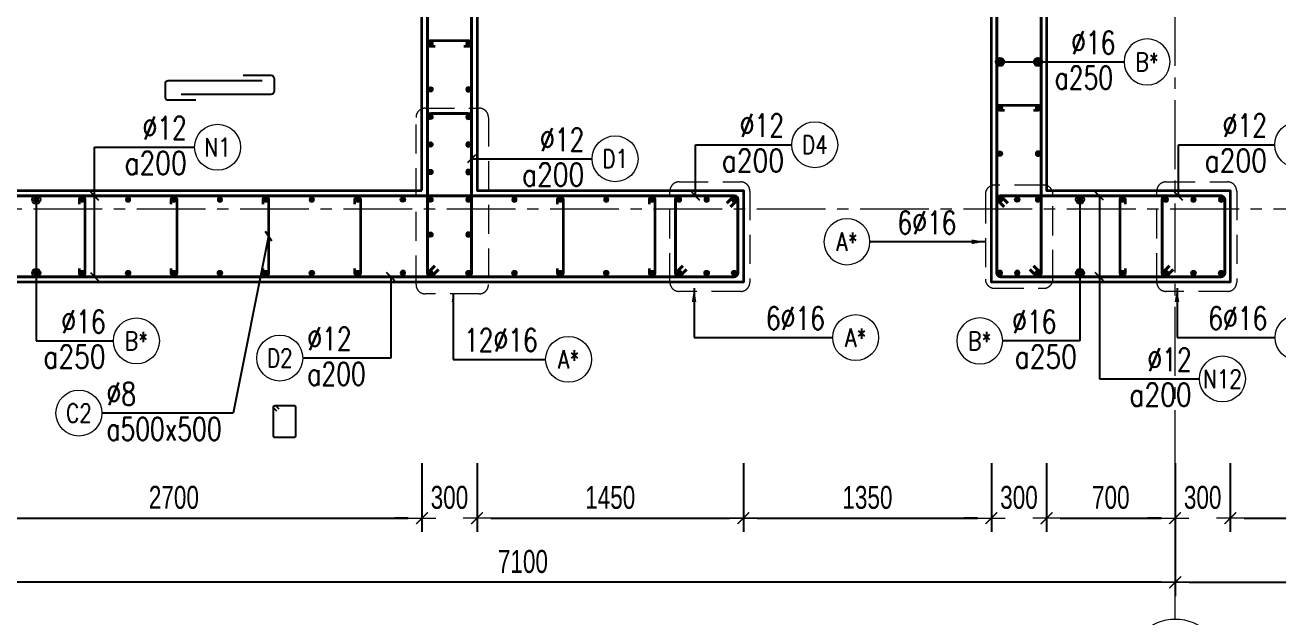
# Model space of a CAD drawing. Header units: millimetres. Extents: x 931337 to 1117500, y 19732 to 157199.
# Drawn here: x 1010142 to 1016962, y 102816 to 106040 of the extents above; entities that cross this region are included whole.
import ezdxf
from ezdxf.enums import TextEntityAlignment as Align

# ---------------------------------------------------------------- set-up
doc = ezdxf.new("R2010")
doc.units = ezdxf.units.MM
doc.header["$MEASUREMENT"] = 0
doc.linetypes.add('HIDDEN2', pattern=[4.7625, 3.175, -1.5875])
doc.linetypes.add('OF_Grid_1$0$CENTER2', pattern=[1.125, 0.75, -0.125, 0.125, -0.125])
doc.layers.get('0').update_dxf_attribs({"lineweight": 20})
doc.layers.get('Defpoints').update_dxf_attribs({"color": 151, "lineweight": 9})
for name, color, linetype, lineweight in [('KC-LEADER', 153, 'Continuous', 18), ('KC-THEP', 6, 'Continuous', 40), ('NDC_S_DIM', 1, 'Continuous', 15), ('NDC_S_HIDDEN', 8, 'HIDDEN2', 13), ('NDC_S_LEADER', 1, 'Continuous', 15), ('NDC_S_REBAR', 4, 'Continuous', 35), ('NDC_S_STIRRUP', 4, 'Continuous', 40), ('NDC_S_VN TEXT', 7, 'Continuous', 20), ('NDC_S_WALL', 6, 'Continuous', 35), ('OF_Grid_1$0$NDC_S_AXIS', 5, 'OF_Grid_1$0$CENTER2', 13), ('OF_Grid_1$0$NDC_S_SYMBOL', 1, 'Continuous', 15), ('OF_Grid_1$0$NDC_S_TEXT SYMBOL', 7, 'Continuous', 20)]:
    doc.layers.add(name, color=color, linetype=linetype, lineweight=lineweight)
doc.layers.add('Ligature', color=1, linetype='Continuous')
doc.styles.add('NDC_DIM', font='', dxfattribs={"width": 0.75})
doc.styles.add('NDC_EN TXT', font='romans.shx', dxfattribs={"width": 0.8})
doc.styles.add('OF_Grid_1$0$NDC_ANNO', font='', dxfattribs={"width": 0.8})
doc.styles.get('NDC_DIM').set_extended_font_data('Dotum')
doc.styles.get('OF_Grid_1$0$NDC_ANNO').set_extended_font_data('Dotum')
doc.dimstyles.new('NDC_dim_30', dxfattribs={"dimscale": 30, "dimtxt": 2.5, "dimasz": 1.5, "dimexe": 1.5, "dimexo": 2.5, "dimgap": 1, "dimtad": 1, "dimdec": 0, "dimzin": 0, "dimdsep": 46, "dimtxsty": 'NDC_DIM', "dimblk": 'DIMMARK', "dimcen": 0.09, "dimdle": 1.2, "dimclrd": 1, "dimclre": 1, "dimclrt": 3, "dimadec": 0, "dimazin": 0, "dimtfac": 1, "dimtdec": 0, "dimtix": 1, "dimtofl": 0, "dimtmove": 0, "dimatfit": 3, "dimfxl": 6, "dimfxlon": 1, "dimtolj": 1, "dimtzin": 0, "dimarcsym": 0})
doc.dimstyles.new('NDC_dim_50', dxfattribs={"dimscale": 50, "dimtxt": 2.5, "dimasz": 1.5, "dimexe": 1.5, "dimexo": 2.5, "dimgap": 1, "dimtad": 1, "dimdec": 0, "dimzin": 0, "dimdsep": 46, "dimtxsty": 'NDC_DIM', "dimblk": 'DIMMARK', "dimcen": 0.09, "dimdle": 1.2, "dimclrd": 1, "dimclre": 1, "dimclrt": 3, "dimadec": 0, "dimazin": 0, "dimtfac": 1, "dimtdec": 0, "dimtix": 1, "dimtofl": 0, "dimtmove": 0, "dimatfit": 3, "dimfxl": 6, "dimfxlon": 1, "dimtolj": 1, "dimtzin": 0, "dimarcsym": 0})

# ---------------------------------------------------------------- blocks, each defined once
blk = doc.blocks.new('THEP')
at = {"layer": 'KC-LEADER', "color": 6}
blk.add_circle((0, 0), 14, dxfattribs=at)
at = {"layer": 'KC-THEP'}
for p, q in [((-14, 0), (14, 0)), ((9.9, 9.9), (-9.9, -9.9)), ((-9.9, 9.9), (9.9, -9.9)), ((0, 14), (0, -14))]:
    blk.add_line(p, q, dxfattribs=at)
blk = doc.blocks.new('*U9')
blk.add_circle((2.5, 0), 2.5)
at = {"layer": 'NDC_S_VN TEXT', "color": 3, "style": 'NDC_EN TXT', "width": 0.75}
blk.add_attdef('DK2', text='', height=2.5, dxfattribs=at).set_placement((-0.85, 0.85), align=Align.RIGHT)
at = {"layer": 'NDC_S_VN TEXT', "color": 7, "style": 'NDC_EN TXT', "width": 0.8}
blk.add_attdef('SH3', text='', height=2, dxfattribs=at).set_placement((2.5, 0), align=Align.MIDDLE)
blk = doc.blocks.new('DIMMARK')
at = {"layer": 'NDC_S_DIM', "color": 1}
blk.add_line((-1.5, 0), (1, 0), dxfattribs=at)
at = {"layer": 'NDC_S_DIM', "color": 2, "const_width": 0.1}
blk.add_lwpolyline([(-0.424, -0.424), (0.424, 0.424)], dxfattribs=at)
blk = doc.blocks.new('*U11')
blk.add_circle((-2.5, 0), 2.5)
at = {"layer": 'NDC_S_VN TEXT', "color": 3, "style": 'NDC_EN TXT', "width": 0.75}
for tag, p in [('DK1', (0.5, 0.85)), ('KC1', (0.5, -2.97))]:
    blk.add_attdef(tag, p, '', height=2.5, dxfattribs=at)
at = {"layer": 'NDC_S_VN TEXT', "color": 7, "style": 'NDC_EN TXT', "width": 0.8}
blk.add_attdef('SH2', text='', height=2, dxfattribs=at).set_placement((-2.5, 0), align=Align.MIDDLE)
blk = doc.blocks.new('*D935')
at = {"layer": 'Defpoints', "color": 0, "transparency": 16777216}
for p in [(1009301.9, 104639.1), (1016401.7, 103817.5), (1009301.9, 103004.7)]:
    blk.add_point(p, dxfattribs=at)
at = {"layer": 'NDC_S_DIM', "color": 1, "lineweight": -2, "transparency": 16777216}
for p, q in [((1009301.9, 103304.7), (1009301.9, 102929.7)), ((1016401.7, 103304.7), (1016401.7, 102929.7)), ((1016326.7, 103004.7), (1009376.9, 103004.7))]:
    blk.add_line(p, q, dxfattribs=at)
at = {"layer": 'NDC_S_DIM', "color": 1, "lineweight": -2, "transparency": 16777216, "xscale": 75, "yscale": 75, "zscale": 75, "rotation": 180}
blk.add_blockref('DIMMARK', (1009301.9, 103004.7), dxfattribs=at)
at = {"layer": 'NDC_S_DIM', "color": 1, "lineweight": -2, "transparency": 16777216, "xscale": 75, "yscale": 75, "zscale": 75}
blk.add_blockref('DIMMARK', (1016401.7, 103004.7), dxfattribs=at)
at = {"layer": 'NDC_S_DIM', "color": 3, "transparency": 16777216, "insert": (1012851.8, 103117.3), "char_height": 125, "attachment_point": 5, "style": 'NDC_DIM'}
blk.add_mtext('\\A1;7100', dxfattribs=at)
blk = doc.blocks.new('*U10')
blk.add_circle((2.5, 0), 2.5)
at = {"layer": 'NDC_S_VN TEXT', "color": 3, "style": 'NDC_EN TXT'}
for tag, width, p in [('DK2', 0.75, (-0.85, 0.85)), ('KC2', 0.8, (-0.85, -2.97))]:
    blk.add_attdef(tag, text='', height=2.5, dxfattribs=dict(at, width=width)).set_placement(p, align=Align.RIGHT)
at = {"layer": 'NDC_S_VN TEXT', "color": 7, "style": 'NDC_EN TXT', "width": 0.8}
blk.add_attdef('SH3', text='', height=2, dxfattribs=at).set_placement((2.5, 0), align=Align.MIDDLE)
blk = doc.blocks.new('*U12')
blk.add_circle((-2.5, 0), 2.5)
at = {"layer": 'NDC_S_VN TEXT', "color": 3, "style": 'NDC_EN TXT', "width": 0.75}
for tag, p in [('DK1', (0.5, 0.85)), ('KC1', (0.5, -2.97))]:
    blk.add_attdef(tag, p, '', height=2.5, dxfattribs=at)
at = {"layer": 'NDC_S_VN TEXT', "color": 7, "style": 'NDC_EN TXT', "width": 0.8}
blk.add_attdef('SH2', text='', height=2, dxfattribs=at).set_placement((-2.5, 0), align=Align.MIDDLE)
blk = doc.blocks.new('*U87')
at = {"layer": 'OF_Grid_1$0$NDC_S_SYMBOL'}
blk.add_line((0, 5), (0, 9), dxfattribs=at)
blk.add_circle((0, 0), 5, dxfattribs=at)
at = {"layer": 'OF_Grid_1$0$NDC_S_TEXT SYMBOL', "color": 7, "style": 'OF_Grid_1$0$NDC_ANNO', "width": 0.8}
blk.add_attdef('GRID', text='', height=4, dxfattribs=at).set_placement((0, 0), align=Align.MIDDLE)
blk = doc.blocks.new('*D894')
at = {"layer": 'Defpoints', "color": 0, "ltscale": 200, "transparency": 16777216}
for p in [(1012301.9, 105139.1), (1009601.9, 104639.1), (1012301.9, 103353.8)]:
    blk.add_point(p, dxfattribs=at)
at = {"layer": 'NDC_S_DIM', "color": 1, "lineweight": -2, "ltscale": 200, "transparency": 16777216}
for p, q in [((1009601.9, 103653.8), (1009601.9, 103278.8)), ((1012301.9, 103653.8), (1012301.9, 103278.8)), ((1009676.9, 103353.8), (1012226.9, 103353.8))]:
    blk.add_line(p, q, dxfattribs=at)
at = {"layer": 'NDC_S_DIM', "color": 1, "lineweight": -2, "ltscale": 200, "transparency": 16777216, "xscale": 75, "yscale": 75, "zscale": 75, "rotation": 180}
blk.add_blockref('DIMMARK', (1009601.9, 103353.8), dxfattribs=at)
at = {"layer": 'NDC_S_DIM', "color": 1, "lineweight": -2, "ltscale": 200, "transparency": 16777216, "xscale": 75, "yscale": 75, "zscale": 75}
blk.add_blockref('DIMMARK', (1012301.9, 103353.8), dxfattribs=at)
at = {"layer": 'NDC_S_DIM', "color": 3, "ltscale": 200, "transparency": 16777216, "insert": (1010951.9, 103466.4), "char_height": 125, "attachment_point": 5, "style": 'NDC_DIM'}
blk.add_mtext('\\A1;2700', dxfattribs=at)
blk = doc.blocks.new('*D895')
at = {"layer": 'Defpoints', "color": 0, "ltscale": 200, "transparency": 16777216}
for p in [(1012301.9, 105139.1), (1012601.9, 105139.1), (1012601.9, 103353.8)]:
    blk.add_point(p, dxfattribs=at)
at = {"layer": 'NDC_S_DIM', "color": 1, "lineweight": -2, "ltscale": 200, "transparency": 16777216}
for p, q in [((1012301.9, 103653.8), (1012301.9, 103278.8)), ((1012601.9, 103653.8), (1012601.9, 103278.8)), ((1012226.9, 103353.8), (1012151.9, 103353.8)), ((1012676.9, 103353.8), (1012751.9, 103353.8))]:
    blk.add_line(p, q, dxfattribs=at)
at = {"layer": 'NDC_S_DIM', "color": 1, "lineweight": -2, "ltscale": 200, "transparency": 16777216, "xscale": 75, "yscale": 75, "zscale": 75}
blk.add_blockref('DIMMARK', (1012301.9, 103353.8), dxfattribs=at)
at = {"layer": 'NDC_S_DIM', "color": 1, "lineweight": -2, "ltscale": 200, "transparency": 16777216, "xscale": 75, "yscale": 75, "zscale": 75, "rotation": 180}
blk.add_blockref('DIMMARK', (1012601.9, 103353.8), dxfattribs=at)
at = {"layer": 'NDC_S_DIM', "color": 3, "ltscale": 200, "transparency": 16777216, "insert": (1012451.9, 103466.4), "char_height": 125, "attachment_point": 5, "style": 'NDC_DIM'}
blk.add_mtext('\\A1;300', dxfattribs=at)
blk = doc.blocks.new('*D896')
at = {"layer": 'Defpoints', "color": 0, "ltscale": 200, "transparency": 16777216}
for p in [(1012601.9, 105139.1), (1014051.9, 105139.1), (1014051.9, 103353.8)]:
    blk.add_point(p, dxfattribs=at)
at = {"layer": 'NDC_S_DIM', "color": 1, "lineweight": -2, "ltscale": 200, "transparency": 16777216}
for p, q in [((1012601.9, 103653.8), (1012601.9, 103278.8)), ((1014051.9, 103653.8), (1014051.9, 103278.8)), ((1012676.9, 103353.8), (1013976.9, 103353.8))]:
    blk.add_line(p, q, dxfattribs=at)
at = {"layer": 'NDC_S_DIM', "color": 1, "lineweight": -2, "ltscale": 200, "transparency": 16777216, "xscale": 75, "yscale": 75, "zscale": 75, "rotation": 180}
blk.add_blockref('DIMMARK', (1012601.9, 103353.8), dxfattribs=at)
at = {"layer": 'NDC_S_DIM', "color": 1, "lineweight": -2, "ltscale": 200, "transparency": 16777216, "xscale": 75, "yscale": 75, "zscale": 75}
blk.add_blockref('DIMMARK', (1014051.9, 103353.8), dxfattribs=at)
at = {"layer": 'NDC_S_DIM', "color": 3, "ltscale": 200, "transparency": 16777216, "insert": (1013326.9, 103466.4), "char_height": 125, "attachment_point": 5, "style": 'NDC_DIM'}
blk.add_mtext('\\A1;1450', dxfattribs=at)
blk = doc.blocks.new('*D897')
at = {"layer": 'Defpoints', "color": 0, "ltscale": 200, "transparency": 16777216}
for p in [(1014051.9, 105139.1), (1015401.9, 105101.8), (1015401.9, 103353.8)]:
    blk.add_point(p, dxfattribs=at)
at = {"layer": 'NDC_S_DIM', "color": 1, "lineweight": -2, "ltscale": 200, "transparency": 16777216}
for p, q in [((1014051.9, 103653.8), (1014051.9, 103278.8)), ((1015401.9, 103653.8), (1015401.9, 103278.8)), ((1014126.9, 103353.8), (1015326.9, 103353.8))]:
    blk.add_line(p, q, dxfattribs=at)
at = {"layer": 'NDC_S_DIM', "color": 1, "lineweight": -2, "ltscale": 200, "transparency": 16777216, "xscale": 75, "yscale": 75, "zscale": 75, "rotation": 180}
blk.add_blockref('DIMMARK', (1014051.9, 103353.8), dxfattribs=at)
at = {"layer": 'NDC_S_DIM', "color": 1, "lineweight": -2, "ltscale": 200, "transparency": 16777216, "xscale": 75, "yscale": 75, "zscale": 75}
blk.add_blockref('DIMMARK', (1015401.9, 103353.8), dxfattribs=at)
at = {"layer": 'NDC_S_DIM', "color": 3, "ltscale": 200, "transparency": 16777216, "insert": (1014726.9, 103466.4), "char_height": 125, "attachment_point": 5, "style": 'NDC_DIM'}
blk.add_mtext('\\A1;1350', dxfattribs=at)
blk = doc.blocks.new('*D898')
at = {"layer": 'Defpoints', "color": 0, "ltscale": 200, "transparency": 16777216}
for p in [(1015701.9, 105253.7), (1015401.9, 105101.8), (1015701.9, 103353.8)]:
    blk.add_point(p, dxfattribs=at)
at = {"layer": 'NDC_S_DIM', "color": 1, "lineweight": -2, "ltscale": 200, "transparency": 16777216}
for p, q in [((1015401.9, 103653.8), (1015401.9, 103278.8)), ((1015701.9, 103653.8), (1015701.9, 103278.8)), ((1015326.9, 103353.8), (1015251.9, 103353.8)), ((1015776.9, 103353.8), (1015851.9, 103353.8))]:
    blk.add_line(p, q, dxfattribs=at)
at = {"layer": 'NDC_S_DIM', "color": 1, "lineweight": -2, "ltscale": 200, "transparency": 16777216, "xscale": 75, "yscale": 75, "zscale": 75}
blk.add_blockref('DIMMARK', (1015401.9, 103353.8), dxfattribs=at)
at = {"layer": 'NDC_S_DIM', "color": 1, "lineweight": -2, "ltscale": 200, "transparency": 16777216, "xscale": 75, "yscale": 75, "zscale": 75, "rotation": 180}
blk.add_blockref('DIMMARK', (1015701.9, 103353.8), dxfattribs=at)
at = {"layer": 'NDC_S_DIM', "color": 3, "ltscale": 200, "transparency": 16777216, "insert": (1015551.9, 103466.4), "char_height": 125, "attachment_point": 5, "style": 'NDC_DIM'}
blk.add_mtext('\\A1;300', dxfattribs=at)
blk = doc.blocks.new('*D899')
at = {"layer": 'Defpoints', "color": 0, "ltscale": 200, "transparency": 16777216}
for p in [(1015701.9, 105253.7), (1016401.7, 105139.1), (1016401.7, 103353.8)]:
    blk.add_point(p, dxfattribs=at)
at = {"layer": 'NDC_S_DIM', "color": 1, "lineweight": -2, "ltscale": 200, "transparency": 16777216}
for p, q in [((1015701.9, 103653.8), (1015701.9, 103278.8)), ((1016401.7, 103653.8), (1016401.7, 103278.8)), ((1015776.9, 103353.8), (1016326.7, 103353.8))]:
    blk.add_line(p, q, dxfattribs=at)
at = {"layer": 'NDC_S_DIM', "color": 1, "lineweight": -2, "ltscale": 200, "transparency": 16777216, "xscale": 75, "yscale": 75, "zscale": 75, "rotation": 180}
blk.add_blockref('DIMMARK', (1015701.9, 103353.8), dxfattribs=at)
at = {"layer": 'NDC_S_DIM', "color": 1, "lineweight": -2, "ltscale": 200, "transparency": 16777216, "xscale": 75, "yscale": 75, "zscale": 75}
blk.add_blockref('DIMMARK', (1016401.7, 103353.8), dxfattribs=at)
at = {"layer": 'NDC_S_DIM', "color": 3, "ltscale": 200, "transparency": 16777216, "insert": (1016051.8, 103466.4), "char_height": 125, "attachment_point": 5, "style": 'NDC_DIM'}
blk.add_mtext('\\A1;700', dxfattribs=at)
blk = doc.blocks.new('*D900')
at = {"layer": 'Defpoints', "color": 0, "ltscale": 200, "transparency": 16777216}
for p in [(1016401.7, 105139.1), (1016701.9, 105139.1), (1016701.9, 103353.8)]:
    blk.add_point(p, dxfattribs=at)
at = {"layer": 'NDC_S_DIM', "color": 1, "lineweight": -2, "ltscale": 200, "transparency": 16777216}
for p, q in [((1016401.7, 103653.8), (1016401.7, 103278.8)), ((1016701.9, 103653.8), (1016701.9, 103278.8)), ((1016326.7, 103353.8), (1016251.7, 103353.8)), ((1016776.9, 103353.8), (1016851.9, 103353.8))]:
    blk.add_line(p, q, dxfattribs=at)
at = {"layer": 'NDC_S_DIM', "color": 1, "lineweight": -2, "ltscale": 200, "transparency": 16777216, "xscale": 75, "yscale": 75, "zscale": 75}
blk.add_blockref('DIMMARK', (1016401.7, 103353.8), dxfattribs=at)
at = {"layer": 'NDC_S_DIM', "color": 1, "lineweight": -2, "ltscale": 200, "transparency": 16777216, "xscale": 75, "yscale": 75, "zscale": 75, "rotation": 180}
blk.add_blockref('DIMMARK', (1016701.9, 103353.8), dxfattribs=at)
at = {"layer": 'NDC_S_DIM', "color": 3, "ltscale": 200, "transparency": 16777216, "insert": (1016551.8, 103466.4), "char_height": 125, "attachment_point": 5, "style": 'NDC_DIM'}
blk.add_mtext('\\A1;300', dxfattribs=at)
blk = doc.blocks.new('*D901')
at = {"layer": 'Defpoints', "color": 0, "ltscale": 200, "transparency": 16777216}
for p in [(1016701.9, 105139.1), (1017501.9, 105139.1), (1017501.9, 103353.8)]:
    blk.add_point(p, dxfattribs=at)
at = {"layer": 'NDC_S_DIM', "color": 1, "lineweight": -2, "ltscale": 200, "transparency": 16777216}
for p, q in [((1016701.9, 103653.8), (1016701.9, 103278.8)), ((1017501.9, 103653.8), (1017501.9, 103278.8)), ((1016776.9, 103353.8), (1017426.9, 103353.8))]:
    blk.add_line(p, q, dxfattribs=at)
at = {"layer": 'NDC_S_DIM', "color": 1, "lineweight": -2, "ltscale": 200, "transparency": 16777216, "xscale": 75, "yscale": 75, "zscale": 75, "rotation": 180}
blk.add_blockref('DIMMARK', (1016701.9, 103353.8), dxfattribs=at)
at = {"layer": 'NDC_S_DIM', "color": 1, "lineweight": -2, "ltscale": 200, "transparency": 16777216, "xscale": 75, "yscale": 75, "zscale": 75}
blk.add_blockref('DIMMARK', (1017501.9, 103353.8), dxfattribs=at)
at = {"layer": 'NDC_S_DIM', "color": 3, "ltscale": 200, "transparency": 16777216, "insert": (1017101.9, 103466.4), "char_height": 125, "attachment_point": 5, "style": 'NDC_DIM'}
blk.add_mtext('\\A1;800', dxfattribs=at)
blk = doc.blocks.new('*D906')
at = {"layer": 'Defpoints', "color": 0, "ltscale": 200, "transparency": 16777216}
for p in [(1021702.7, 104639.1), (1016402.7, 103817.5), (1021702.7, 103004.7)]:
    blk.add_point(p, dxfattribs=at)
at = {"layer": 'NDC_S_DIM', "color": 1, "lineweight": -2, "ltscale": 200, "transparency": 16777216}
for p, q in [((1016402.7, 103304.7), (1016402.7, 102929.7)), ((1021702.7, 103304.7), (1021702.7, 102929.7)), ((1016477.7, 103004.7), (1021627.7, 103004.7))]:
    blk.add_line(p, q, dxfattribs=at)
at = {"layer": 'NDC_S_DIM', "color": 1, "lineweight": -2, "ltscale": 200, "transparency": 16777216, "xscale": 75, "yscale": 75, "zscale": 75, "rotation": 180}
blk.add_blockref('DIMMARK', (1016402.7, 103004.7), dxfattribs=at)
at = {"layer": 'NDC_S_DIM', "color": 1, "lineweight": -2, "ltscale": 200, "transparency": 16777216, "xscale": 75, "yscale": 75, "zscale": 75}
blk.add_blockref('DIMMARK', (1021702.7, 103004.7), dxfattribs=at)
at = {"layer": 'NDC_S_DIM', "color": 3, "ltscale": 200, "transparency": 16777216, "insert": (1019052.7, 103117.3), "char_height": 125, "attachment_point": 5, "style": 'NDC_DIM'}
blk.add_mtext('\\A1;5300', dxfattribs=at)

msp = doc.modelspace()

# ---------------------------------------------------------------- linework, layer by layer
at = {"layer": 'Ligature', "elevation": 0.03}
for points in [[(1011433.034, 105735.906), (1010921.366, 105735.906, 0.41421356), (1010903.762, 105718.303), (1010903.762, 105649.182, 0.41421356), (1010921.366, 105631.579), (1011071.585, 105631.579)], [(1011329.417, 105765.962), (1011479.637, 105765.962, -0.41421356), (1011497.24, 105748.359), (1011497.24, 105679.237, -0.41421356), (1011479.637, 105661.634), (1010991.47, 105661.634)]]:
    msp.add_lwpolyline(points, format="xyb", dxfattribs=at)
at = {"layer": 'Ligature'}
msp.add_lwpolyline([(1011512.195, 103937.204), (1011496.229, 103953.17, -0.66817864), (1011502.003, 103967.108), (1011606.632, 103967.108, -0.41421356), (1011614.796, 103958.943), (1011614.796, 103801.835, -0.41421356), (1011606.632, 103793.671), (1011502.003, 103793.671, -0.41421356), (1011493.838, 103801.835), (1011493.838, 103958.943, -0.66817864), (1011507.776, 103964.716), (1011523.742, 103948.75)], format="xyb", dxfattribs=at)
at = {"layer": 'NDC_S_HIDDEN', "ltscale": 50}
for points in [[(1012614.223, 104575.657), (1012319.823, 104575.657, -0.41421356), (1012269.823, 104625.657), (1012269.823, 105536.602, -0.41421356), (1012319.823, 105586.602), (1012614.223, 105586.602, -0.41421356), (1012664.223, 105536.602), (1012664.223, 104625.657, -0.41421356)], [(1013701.853, 105185.215), (1014037.078, 105185.215, -0.41421356), (1014087.078, 105135.215), (1014087.078, 104639.057, -0.41421356), (1014037.078, 104589.057), (1013701.853, 104589.057, -0.41421356), (1013651.853, 104639.057), (1013651.853, 105135.215, -0.41421356)], [(1015686.744, 105167.624), (1015418.946, 105167.624, 0.41421356), (1015368.946, 105117.624), (1015368.946, 104655.883, 0.41421356), (1015418.946, 104605.883), (1015686.744, 104605.883, 0.41421356), (1015736.744, 104655.883), (1015736.744, 105117.624, 0.41421356)], [(1016351.853, 105185.215), (1016687.078, 105185.215, -0.41421356), (1016737.078, 105135.215), (1016737.078, 104639.057, -0.41421356), (1016687.078, 104589.057), (1016351.853, 104589.057, -0.41421356), (1016301.853, 104639.057), (1016301.853, 105135.215, -0.41421356)]]:
    msp.add_lwpolyline(points, format="xyb", close=True, dxfattribs=at)
at = {"layer": 'NDC_S_REBAR'}
for points in [[(1012530.365, 105924.057), (1012555.365, 105924.057, 1), (1012555.365, 105954.057), (1012348.341, 105954.057, 1), (1012348.341, 105924.057), (1012373.341, 105924.057)], [(1015473.341, 105574.057), (1015448.341, 105574.057, -1), (1015448.341, 105604.057), (1015655.365, 105604.057, -1), (1015655.365, 105574.057), (1015630.365, 105574.057)], [(1010437.483, 105064.057), (1010437.483, 105089.057, -1), (1010467.483, 105089.057), (1010467.483, 104689.057, -1), (1010437.483, 104689.057), (1010437.483, 104714.057)], [(1010937.483, 105064.057), (1010937.483, 105089.057, -1), (1010967.483, 105089.057), (1010967.483, 104689.057, -1), (1010937.483, 104689.057), (1010937.483, 104714.057)], [(1011437.483, 105064.057), (1011437.483, 105089.057, -1), (1011467.483, 105089.057), (1011467.483, 104689.057, -1), (1011437.483, 104689.057), (1011437.483, 104714.057)], [(1011937.483, 105064.057), (1011937.483, 105089.057, -1), (1011967.483, 105089.057), (1011967.483, 104689.057, -1), (1011937.483, 104689.057), (1011937.483, 104714.057)], [(1013040.365, 105064.057), (1013040.365, 105089.057, -1), (1013070.365, 105089.057), (1013070.365, 104689.057, -1), (1013040.365, 104689.057), (1013040.365, 104714.057)], [(1013540.365, 105064.057), (1013540.365, 105089.057, -1), (1013570.365, 105089.057), (1013570.365, 104689.057, -1), (1013540.365, 104689.057), (1013540.365, 104714.057)], [(1016130.936, 105064.057), (1016130.936, 105089.057, 1), (1016100.936, 105089.057), (1016100.936, 104689.057, 1), (1016130.936, 104689.057), (1016130.936, 104714.057)]]:
    msp.add_lwpolyline(points, format="xyb", dxfattribs=at)
at = {"layer": 'NDC_S_STIRRUP'}
for points in [[(1012371.853, 104729.057), (1012331.853, 104689.057, 0.41421356), (1012351.853, 104669.057), (1012551.853, 104669.057, 0.41421356), (1012571.853, 104689.057), (1012571.853, 116989.057, 0.41421356), (1012551.853, 117009.057), (1012351.853, 117009.057, 0.41421356), (1012331.853, 116989.057), (1012331.853, 104689.057, 0.41421356), (1012351.853, 104669.057), (1012391.853, 104709.057)], [(1015631.853, 104729.057), (1015671.853, 104689.057, -0.41421356), (1015651.853, 104669.057), (1015451.853, 104669.057, -0.41421356), (1015431.853, 104689.057), (1015431.853, 116989.057, -0.41421356), (1015451.853, 117009.057), (1015651.853, 117009.057, -0.41421356), (1015671.853, 116989.057), (1015671.853, 104689.057, -0.41421356), (1015651.853, 104669.057), (1015611.853, 104709.057)], [(1012371.853, 104729.057), (1012331.853, 104689.057, 0.41421356), (1012351.853, 104669.057), (1012551.853, 104669.057, 0.41421356), (1012571.853, 104689.057), (1012571.853, 105537.668, 0.41421356), (1012551.853, 105557.668), (1012351.853, 105557.668, 0.41421356), (1012331.853, 105537.668), (1012331.853, 104689.057, 0.41421356), (1012351.853, 104669.057), (1012391.853, 104709.057)], [(1013961.853, 105069.057), (1014001.853, 105109.057, -0.41421356), (1014021.853, 105089.057), (1014021.853, 104689.057, -0.41421356), (1014001.853, 104669.057), (1009351.853, 104669.057, -0.41421356), (1009331.853, 104689.057), (1009331.853, 105089.057, -0.41421356), (1009351.853, 105109.057), (1014001.853, 105109.057, -0.41421356), (1014021.853, 105089.057), (1013981.853, 105049.057)], [(1013721.853, 104729.057), (1013681.853, 104689.057, 0.41421356), (1013701.853, 104669.057), (1014001.853, 104669.057, 0.41421356), (1014021.853, 104689.057), (1014021.853, 105089.057, 0.41421356), (1014001.853, 105109.057), (1013701.853, 105109.057, 0.41421356), (1013681.853, 105089.057), (1013681.853, 104689.057, 0.41421356), (1013701.853, 104669.057), (1013741.853, 104709.057)], [(1015491.853, 105069.057), (1015451.853, 105109.057, 0.41421356), (1015431.853, 105089.057), (1015431.853, 104689.057, 0.41421356), (1015451.853, 104669.057), (1016651.853, 104669.057, 0.41421356), (1016671.853, 104689.057), (1016671.853, 105089.057, 0.41421356), (1016651.853, 105109.057), (1015451.853, 105109.057, 0.41421356), (1015431.853, 105089.057), (1015471.853, 105049.057)], [(1016371.853, 104729.057), (1016331.853, 104689.057, 0.41421356), (1016351.853, 104669.057), (1016651.853, 104669.057, 0.41421356), (1016671.853, 104689.057), (1016671.853, 105089.057, 0.41421356), (1016651.853, 105109.057), (1016351.853, 105109.057, 0.41421356), (1016331.853, 105089.057), (1016331.853, 104689.057, 0.41421356), (1016351.853, 104669.057), (1016391.853, 104709.057)]]:
    msp.add_lwpolyline(points, format="xyb", dxfattribs=at)
at = {"layer": 'NDC_S_WALL'}
for points in [[(1012601.853, 114039.057), (1012601.853, 107289.057), (1015701.853, 107289.057), (1015701.853, 106989.057), (1012601.853, 106989.057), (1012601.853, 105139.057), (1014051.853, 105139.057), (1014051.853, 104639.057), (1009301.853, 104639.057), (1009301.853, 117039.057)], [(1018501.853, 107339.057), (1015701.853, 107339.057), (1015701.853, 105139.057), (1016701.853, 105139.057), (1016701.853, 104639.057), (1015401.853, 104639.057), (1015401.853, 114039.057)]]:
    msp.add_lwpolyline(points, dxfattribs=at)
msp.add_lwpolyline([(1012301.853, 105139.057), (1012301.853, 116539.057), (1009601.853, 116539.057), (1009601.853, 105139.057)], close=True, dxfattribs=at)
at = {"layer": 'OF_Grid_1$0$NDC_S_AXIS', "ltscale": 500}
for p, q in [((1016402.653, 103004.688), (1016402.653, 118700.803)), ((1007374.674, 105039.057), (1023224.998, 105039.057))]:
    msp.add_line(p, q, dxfattribs=at)

# ---------------------------------------------------------------- block references
at = {"layer": 'KC-THEP'}
for p, rotation in [((1012348.341, 105939.057), 189.6685644363809), ((1015448.341, 105839.057), 189.6685644363809), ((1012348.341, 105689.057), 189.6685644363809), ((1015448.341, 105589.057), 189.6685644363809), ((1012348.341, 105539.057), 189.6685644363809), ((1012348.341, 105389.057), 189.6685644363809), ((1015448.341, 105339.057), 189.6685644363809), ((1012348.341, 105239.057), 189.6685644363809), ((1012198.341, 105089.057), 189.6685644363809), ((1012348.341, 105089.057), 189.6685644363809), ((1015448.341, 105089.057), 189.6685644363809), ((1015542.501, 105089.057), 189.6685644363809), ((1012348.341, 104898.391), 189.6685644363809), ((1010202.483, 104689.057), 9.668564436380946), ((1010452.483, 104689.057), 9.668564436380946), ((1010702.483, 104689.057), 9.668564436380946), ((1010952.483, 104689.057), 9.668564436380946), ((1011202.483, 104689.057), 9.668564436380946), ((1011452.483, 104689.057), 9.668564436380946), ((1011702.483, 104689.057), 9.668564436380946), ((1011952.483, 104689.057), 9.668564436380946), ((1012555.365, 104689.057), 9.668564436380946), ((1012805.365, 104689.057), 9.668564436380946), ((1013055.365, 104689.057), 9.668564436380946), ((1013305.365, 104689.057), 9.668564436380946), ((1013555.365, 104689.057), 9.668564436380946), ((1013701.853, 104689.057), 9.668564436380946), ((1013851.853, 104689.057), 9.668564436380946), ((1014001.853, 104689.057), 9.668564436380946), ((1015655.365, 104689.057), 9.66856443638095), ((1015883.96, 104689.057), 9.66856443638095), ((1016115.936, 104689.057), 9.66856443638095), ((1016351.853, 104689.057), 9.668564436380946), ((1016501.853, 104689.057), 9.668564436380946), ((1016651.853, 104689.057), 9.668564436380946)]:
    msp.add_blockref('THEP', p, dxfattribs=dict(at, rotation=rotation))
at = {"layer": 'KC-THEP', "xscale": -1}
for p, rotation in [((1012555.365, 105939.057), 170.331435563619), ((1015655.365, 105839.057), 170.331435563619), ((1012555.365, 105689.057), 170.331435563619), ((1015655.365, 105589.057), 170.331435563619), ((1012555.365, 105539.057), 170.331435563619), ((1012555.365, 105389.057), 170.331435563619), ((1015655.365, 105339.057), 170.331435563619), ((1012555.365, 105239.057), 170.331435563619), ((1010202.483, 105089.057), 170.331435563619), ((1010452.483, 105089.057), 170.331435563619), ((1010702.483, 105089.057), 170.331435563619), ((1010952.483, 105089.057), 170.331435563619), ((1011202.483, 105089.057), 170.331435563619), ((1011452.483, 105089.057), 170.331435563619), ((1011702.483, 105089.057), 170.331435563619), ((1011952.483, 105089.057), 170.331435563619), ((1012555.365, 105089.057), 170.331435563619), ((1012805.365, 105089.057), 170.331435563619), ((1013055.365, 105089.057), 170.331435563619), ((1013305.365, 105089.057), 170.331435563619), ((1013555.365, 105089.057), 170.331435563619), ((1013701.853, 105089.057), 170.331435563619), ((1013851.853, 105089.057), 170.331435563619), ((1014001.853, 105089.057), 170.331435563619), ((1015655.365, 105089.057), 170.331435563619), ((1015883.96, 105089.057), 170.331435563619), ((1016115.936, 105089.057), 170.331435563619), ((1016351.853, 105089.057), 170.331435563619), ((1016501.853, 105089.057), 170.331435563619), ((1016651.853, 105089.057), 170.331435563619), ((1012555.365, 104898.391), 170.331435563619), ((1012198.341, 104689.057), 350.3314355636191), ((1012348.341, 104689.057), 350.3314355636191), ((1015448.341, 104689.057), 350.3314355636191), ((1015542.501, 104689.057), 350.3314355636191)]:
    msp.add_blockref('THEP', p, dxfattribs=dict(at, rotation=rotation))
at = {"layer": 'NDC_S_VN TEXT'}
ref = msp.add_blockref('*U11', (1016124.312, 105839.057), dxfattribs=dict(at, xscale=-50, yscale=50, zscale=50))
ref.add_attrib('SH2', 'B*', dxfattribs={"color": 7, "height": 100, "style": 'NDC_EN TXT', "width": 0.8}).set_placement((1016249.312, 105839.057), align=Align.MIDDLE)
ref.add_attrib('DK1', '%%C16', (1015835.919, 105881.333), dxfattribs={"color": 3, "height": 125, "style": 'NDC_EN TXT', "width": 0.75})
ref.add_attrib('KC1', 'a250', (1015746.633, 105690.43), dxfattribs={"color": 3, "height": 125, "style": 'NDC_EN TXT', "width": 0.75})
at = {"layer": 'NDC_S_VN TEXT', "xscale": 50, "yscale": 50, "zscale": 50}
for name, p, values in [('*U10', (1011064.422, 105374.335), {'SH3': 'N1', 'DK2': '%%C12', 'KC2': 'a200'}), ('*U10', (1014315.725, 105387.783), {'SH3': 'D4', 'DK2': '%%C12', 'KC2': 'a200'}), ('*U10', (1016944.342, 105387.783), {'SH3': 'D4', 'DK2': '%%C12', 'KC2': 'a200'}), ('*U10', (1013228.607, 105311.039), {'SH3': 'D1', 'DK2': '%%C12', 'KC2': 'a200'}), ('*U10', (1010623.095, 104319.345), {'SH3': 'B*', 'DK2': '%%C16', 'KC2': 'a250'}), ('*U9', (1014538.109, 104337.564), {'SH3': 'A*', 'DK2': '6%%C16'}), ('*U9', (1016946.324, 104337.564), {'SH3': 'A*', 'DK2': '6%%C16'}), ('*U11', (1011653.464, 104225.847), {'SH2': 'D2', 'DK1': '%%C12', 'KC1': 'a200'}), ('*U9', (1012975.07, 104218.752), {'SH3': 'A*', 'DK2': '12%%C16'}), ('*U10', (1016534.608, 104112.368), {'SH3': 'N12', 'DK2': '%%C12', 'KC2': 'a200'}), ('*U12', (1010560.049, 103926.037), {'SH2': 'C2', 'DK1': '%%c8', 'KC1': 'a500x500'})]:
    msp.add_blockref(name, p, dxfattribs=at).add_auto_attribs(values)
at = {"layer": 'NDC_S_VN TEXT'}
ref = msp.add_blockref('*U9', (1014740.641, 104859.2), dxfattribs=dict(at, xscale=-50, yscale=50, zscale=50))
ref.add_attrib('SH3', 'A*', dxfattribs={"color": 7, "height": 100, "style": 'NDC_EN TXT', "width": 0.8}).set_placement((1014615.641, 104859.2), align=Align.MIDDLE)
ref.add_attrib('DK2', '6%%C16', dxfattribs={"color": 3, "height": 125, "style": 'NDC_EN TXT', "width": 0.75}).set_placement((1015211.713, 104901.475), align=Align.RIGHT)
ref = msp.add_blockref('*U10', (1015463.348, 104319.345), dxfattribs=dict(at, xscale=-50, yscale=50, zscale=50))
ref.add_attrib('SH3', 'B*', dxfattribs={"color": 7, "height": 100, "style": 'NDC_EN TXT', "width": 0.8}).set_placement((1015338.348, 104319.345), align=Align.MIDDLE)
ref.add_attrib('DK2', '%%C16', dxfattribs={"color": 3, "height": 125, "style": 'NDC_EN TXT', "width": 0.75}).set_placement((1015755.848, 104361.62), align=Align.RIGHT)
ref.add_attrib('KC2', 'a250', dxfattribs={"color": 3, "height": 125, "style": 'NDC_EN TXT', "width": 0.8}).set_placement((1015867.753, 104170.718), align=Align.RIGHT)
at = {"layer": 'OF_Grid_1$0$NDC_S_AXIS', "xscale": 50, "yscale": 50, "zscale": 50}
msp.add_blockref('*U87', (1016402.653, 102554.688), dxfattribs=at).add_auto_attribs({'GRID': 'X9'})

# ---------------------------------------------------------------- dimensions: what is measured, and where the dimension line sits
at = {"layer": 'NDC_S_DIM', "ltscale": 200}
for base, p1, p2, picture, middle in [((1015701.853, 103353.837), (1015401.853, 105101.846), (1015701.853, 105253.712), '*D898', (1015551.853, 103466.422)), ((1016401.653, 103353.837), (1015701.853, 105253.712), (1016401.653, 105139.057), '*D899', (1016051.753, 103466.422)), ((1012301.853, 103353.837), (1009601.853, 104639.057), (1012301.853, 105139.057), '*D894', (1010951.853, 103466.422)), ((1012601.853, 103353.837), (1012301.853, 105139.057), (1012601.853, 105139.057), '*D895', (1012451.853, 103466.422)), ((1014051.853, 103353.837), (1012601.853, 105139.057), (1014051.853, 105139.057), '*D896', (1013326.853, 103466.422)), ((1015401.853, 103353.837), (1014051.853, 105139.057), (1015401.853, 105101.846), '*D897', (1014726.853, 103466.422)), ((1016701.853, 103353.837), (1016401.653, 105139.057), (1016701.853, 105139.057), '*D900', (1016551.753, 103466.422)), ((1017501.853, 103353.837), (1016701.853, 105139.057), (1017501.853, 105139.057), '*D901', (1017101.853, 103466.422)), ((1021702.653, 103004.688), (1016402.653, 103817.493), (1021702.653, 104639.057), '*D906', (1019052.653, 103117.272))]:
    dim = msp.add_linear_dim(base=base, p1=p1, p2=p2, angle=180, dimstyle='NDC_dim_50', override={"dimtmove": 1}, dxfattribs=at)
    dim.commit()
    dim.dimension.update_dxf_attribs({"geometry": picture, "text_midpoint": middle})
at = {"layer": 'NDC_S_DIM'}
dim = msp.add_linear_dim(base=(1009301.853, 103004.688), p1=(1016401.653, 103817.493), p2=(1009301.853, 104639.057), angle=180, dimstyle='NDC_dim_50', override={"dimtmove": 1}, dxfattribs=at)
dim.commit()
dim.dimension.update_dxf_attribs({"geometry": '*D935', "text_midpoint": (1012851.753, 103117.272)})

# ---------------------------------------------------------------- leaders
at = {"layer": 'NDC_S_LEADER'}
for points, dimstyle, override in [([(1015448.341, 105839.057), (1016124.312, 105839.057)], 'NDC_dim_30', {"dimtad": 0, "dimldrblk": 'Origin'}), ([(1015655.365, 105839.057), (1016124.312, 105839.057)], 'NDC_dim_30', {"dimtad": 0, "dimldrblk": 'Origin'}), ([(1010519.684, 104669.057), (1010519.684, 105374.154), (1011064.422, 105374.154)], 'NDC_dim_30', {"dimtad": 0, "dimldrblk": 'Oblique'}), ([(1010519.684, 105109.057), (1010519.684, 105374.154), (1011064.422, 105374.154)], 'NDC_dim_30', {"dimtad": 0, "dimldrblk": 'Oblique'}), ([(1013791.243, 105109.057), (1013791.243, 105387.783), (1014315.725, 105387.783)], 'NDC_dim_30', {"dimtad": 0, "dimldrblk": 'Oblique'}), ([(1016419.86, 105109.057), (1016419.86, 105387.783), (1016944.342, 105387.783)], 'NDC_dim_30', {"dimtad": 0, "dimldrblk": 'Oblique'}), ([(1012571.853, 105311.039), (1013228.607, 105311.039)], 'NDC_dim_30', {"dimtad": 0, "dimldrblk": 'Oblique'}), ([(1010202.483, 105089.057), (1010202.483, 104319.164), (1010623.095, 104319.164)], 'NDC_dim_30', {"dimgap": 1, "dimtad": 0, "dimldrblk": 'Origin'}), ([(1015883.96, 105089.057), (1015883.96, 104319.164), (1015463.348, 104319.164)], 'NDC_dim_30', {"dimgap": 1, "dimtad": 0, "dimldrblk": 'Origin'}), ([(1015989.869, 105109.057), (1015989.869, 104112.187), (1016534.608, 104112.187)], 'NDC_dim_30', {"dimtad": 0, "dimldrblk": 'Oblique'}), ([(1011467.483, 104889.057), (1011275.367, 103926.036), (1010560.049, 103926.036)], 'NDC_dim_30', {"dimtad": 0, "dimldrblk": 'Oblique'}), ([(1015368.946, 104859.2), (1014740.641, 104859.2)], 'NDC_dim_50', {"dimgap": 1, "dimtad": 0}), ([(1010202.483, 104689.057), (1010202.483, 104319.164), (1010623.095, 104319.164)], 'NDC_dim_30', {"dimgap": 1, "dimtad": 0, "dimldrblk": 'Origin'}), ([(1012131.927, 104669.057), (1012131.927, 104225.847), (1011653.464, 104225.847)], 'NDC_dim_30', {"dimtad": 0, "dimldrblk": 'Oblique'}), ([(1015883.96, 104689.057), (1015883.96, 104319.164), (1015463.348, 104319.164)], 'NDC_dim_30', {"dimgap": 1, "dimtad": 0, "dimldrblk": 'Origin'}), ([(1015989.869, 104669.057), (1015989.869, 104112.187), (1016534.608, 104112.187)], 'NDC_dim_30', {"dimtad": 0, "dimldrblk": 'Oblique'}), ([(1012471.342, 104575.657), (1012471.342, 104218.752), (1012975.07, 104218.752)], 'NDC_dim_30', {"dimtad": 0}), ([(1013783.546, 104605.883), (1013783.546, 104337.383), (1014538.109, 104337.383)], 'NDC_dim_50', {"dimgap": 1, "dimtad": 0}), ([(1016412.162, 104605.883), (1016412.162, 104337.383), (1016946.324, 104337.383)], 'NDC_dim_50', {"dimgap": 1, "dimtad": 0})]:
    msp.add_leader(points, dimstyle=dimstyle, override=override, dxfattribs=at)

doc.saveas('drawing.dxf')
